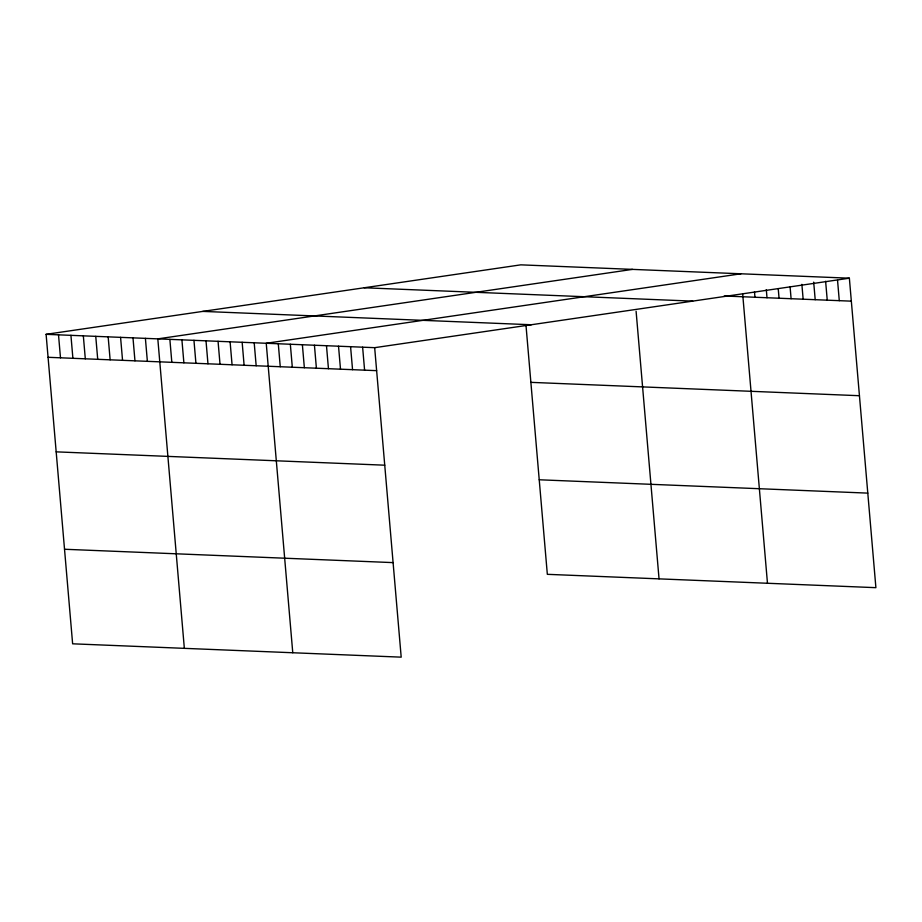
<?xml version="1.0" encoding="UTF-8"?>
<svg xmlns="http://www.w3.org/2000/svg" width="922" height="922" viewBox="0 0 922 922"><rect width="100%" height="100%" fill="white"/><g stroke="black" fill="none" stroke-linecap="round" stroke-linejoin="round"><path stroke-width="1.38" d="M46.1 334.329L374.666 347.675L401.197 657.156L72.631 643.81L46.1 334.329L520.803 264.845L849.369 278.19L875.9 587.671L547.334 574.325L526.013 325.627M632.515 269.374L157.812 338.87L184.342 648.35M740.942 273.788L266.239 343.272L292.77 652.753M374.666 347.675L849.369 278.19M724.173 295.997L851.34 301.16M364.144 287.768L692.722 301.125M202.748 311.394L531.326 324.751M48.071 357.298L376.637 370.656M530.876 382.353L859.442 395.711M56.173 451.849L384.751 465.195M539.22 479.774L867.798 493.12M64.528 549.258L393.095 562.616M837.556 280.403L839.285 300.676M825.616 281.268L827.241 300.18M813.688 282.132L815.198 299.696M801.875 284.345L803.143 299.201M790.062 286.558L791.099 298.716M778.237 288.77L779.055 298.221M766.309 289.623L767 297.737M754.496 291.836L754.957 297.241M742.683 294.06L767.473 583.269M636.099 311.256L659.046 578.866M362.623 347.191L364.593 370.16M350.579 346.695L352.55 369.676M338.524 346.211L340.495 369.18M326.48 345.715L328.451 368.696M314.437 345.231L316.396 368.201M302.381 344.747L304.352 367.717M290.338 344.252L292.309 367.221M278.294 343.768L280.253 366.737M254.195 342.788L256.166 365.757M242.152 342.293L244.111 365.262M230.097 341.808L232.067 364.778M218.053 341.313L220.024 364.282M206.009 340.829L207.969 363.798M193.954 340.333L195.925 363.303M181.911 339.849L183.881 362.819M169.867 339.354L171.826 362.323M145.399 338.362L147.37 361.332M132.987 337.855L134.958 360.825M120.575 337.348L122.545 360.329M108.162 336.853L110.133 359.822M95.75 336.346L97.72 359.315M83.337 335.839L85.308 358.808M70.925 335.331L72.896 358.312M58.512 334.836L60.483 357.805"/></g></svg>
